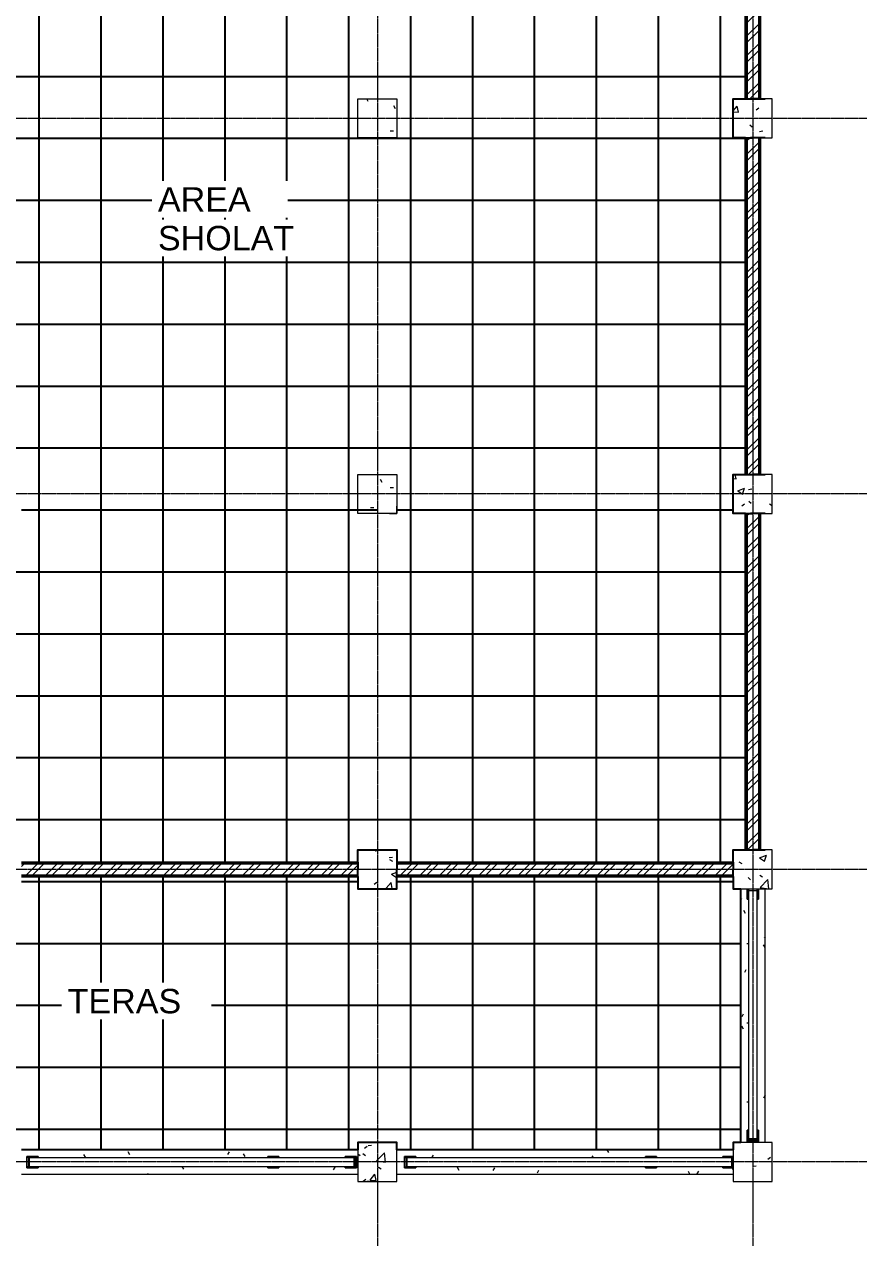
# Model space of a CAD drawing. Header units: millimetres. Extents: x 181904 to 315432, y 14752 to 46226.
# Drawn here: x 244642 to 253200, y 21203 to 33645 of the extents above; entities that cross this region are included whole.
import ezdxf

# ---------------------------------------------------------------- set-up
doc = ezdxf.new("R2010")
doc.units = ezdxf.units.MM
doc.linetypes.add('Grid Line', pattern=[21, 12, -3, 3, -3])
for name, color, linetype, lineweight in [('A-FLOR', 192, 'Continuous', 9), ('A-FLOR-HRAL', 11, 'Continuous', 9), ('A-WALL', 113, 'Continuous', 9), ('A-WALL-PATT', 111, 'Continuous', 25), ('G-ANNO-TEXT', 231, 'Continuous', 9), ('S-BEAM', 12, 'Continuous', 9), ('S-COLS', 52, 'Continuous', 9), ('S-GRID', 1, 'Continuous', 9)]:
    doc.layers.add(name, color=color, linetype=linetype, lineweight=lineweight)
doc.styles.add('Arial_1', font='arial.ttf', dxfattribs={"height": 250})
pattern_1 = [(0, (248800.77, 26252.3), (812.8, 203.2), [33.528, -576.072, 33.528, -576.072, -3251.2]), (0, (248800.77, 26252.3), (812.8, 203.2), [-1219.2, 33.528, -1185.672, 33.528, -576.072, -1422.4]), (0, (248800.77, 26252.3), (812.8, 203.2), [-3048, 33.528, -372.872, 33.528, -982.472]), (120, (249105.57, 26353.9), (-582.3764, 602.3054), [33.528, -576.072, 33.528, -576.072, -3251.2]), (120, (249105.57, 26353.9), (-582.3764, 602.3054), [-1219.2, 33.528, -1185.672, 33.528, -576.072, -1422.4]), (120, (249105.57, 26353.9), (-582.3764, 602.3054), [-3048, 33.528, -372.872, 33.528, -982.472]), (240, (249207.17, 26760.3), (-230.4236, -805.5054), [33.528, -576.072, 33.528, -576.072, -3251.2]), (240, (249207.17, 26760.3), (-230.4236, -805.5054), [-1219.2, 33.528, -1185.672, 33.528, -576.072, -1422.4]), (240, (249207.17, 26760.3), (-230.4236, -805.5054), [-3048, 33.528, -372.872, 33.528, -982.472])]
pattern_2 = [(50, (248800.8, 26252.3), (728.737, -63.756), [76.2, -838.2]), (355, (248800.8, 26252.3), (-140.97, 764.23), [60.96, -670.56]), (100.451, (248861.5, 26247), (587.77, 700.47), [64.76, -712.36]), (46.184, (248800.8, 26455.5), (1084.32, -168.17), [114.3, -1257.3]), (96.636, (248891.1, 26441.5), (949.61, 989.71), [97.14, -1068.54]), (351.184, (248800.8, 26455.5), (949.62, 989.7), [91.44, -1005.84]), (21, (248902.4, 26404.7), (606.46, -409.06), [76.2, -838.2]), (326, (248902.4, 26404.7), (247.21, 736.75), [60.96, -670.56]), (71.451, (248952.9, 26370.6), (853.67, 327.685), [64.76, -712.36]), (37.5, (248800.77, 26252.3), (12.355, 338.22), [33.528, -628.904, 33.528, -647.192, -673.1]), (37.5, (248800.77, 26252.3), (12.355, 338.22), [-1343.152, 33.528, -639.572]), (7.5, (248800.77, 26252.3), (267.279, 400.722), [33.528, -354.584, 33.528, -613.664, -256.54]), (7.5, (248800.77, 26252.3), (267.279, 400.722), [-1035.304, 33.528, -223.012]), (327.5, (248574.2, 26252.3), (542.363, -22.915), [33.528, -220.472, 33.528, -758.952, -1051.56]), (327.5, (248574.2, 26252.3), (542.363, -22.915), [-1046.48, 33.528, -1018.032]), (317.5, (248472.6, 26252.3), (592.517, 101.707), [33.528, -296.672, 33.528, -492.76, -746.76]), (317.5, (248472.6, 26252.3), (592.517, 101.707), [-856.49, 33.53, -713.23])]

# ---------------------------------------------------------------- blocks, each defined once
blk = doc.blocks.new('Railing - 2_5 in-353977-LANTAI 2')
at = {"layer": 'A-FLOR-HRAL'}
for p, q in [((-57.15, 57.15), (57.15, 57.15)), ((-57.15, 57.15), (-43.053, 43.053)), ((-57.15, -57.15), (-57.15, 57.15)), ((57.15, 57.15), (-57.15, 57.15)), ((-57.15, 57.15), (-57.15, -57.15)), ((43.053, 43.053), (-43.053, 43.053)), ((-43.053, 43.053), (-43.053, 31.75)), ((43.053, 43.053), (57.15, 57.15)), ((43.053, 31.75), (43.053, 43.053)), ((57.15, 57.15), (57.15, -57.15)), ((57.15, -57.15), (57.15, 57.15)), ((-57.15, -57.15), (-44.45, -44.45)), ((-44.45, -57.15), (-57.15, -57.15)), ((-57.15, -57.15), (-44.45, -57.15)), ((57.15, -57.15), (44.45, -44.45)), ((57.15, -57.15), (44.45, -57.15)), ((44.45, -57.15), (57.15, -57.15))]:
    blk.add_line(p, q, dxfattribs=at)
blk = doc.blocks.new('Railing - 2_5 in-V1-LANTAI 2')
at = {"layer": 'A-FLOR-HRAL'}
for p, q in [((-57.15, 57.15), (-44.45, 57.15)), ((-57.15, 57.15), (-44.45, 44.45)), ((-57.15, -57.15), (-57.15, 57.15)), ((-44.45, 57.15), (-57.15, 57.15)), ((-57.15, 57.15), (-57.15, -57.15)), ((44.45, 57.15), (57.15, 57.15)), ((44.45, 44.45), (57.15, 57.15)), ((57.15, 57.15), (44.45, 57.15)), ((57.15, 57.15), (57.15, -57.15)), ((57.15, -57.15), (57.15, 57.15)), ((-57.15, -57.15), (-43.053, -43.053)), ((57.15, -57.15), (-57.15, -57.15)), ((-57.15, -57.15), (57.15, -57.15)), ((-43.053, -31.75), (-43.053, -43.053)), ((-43.053, -43.053), (43.053, -43.053)), ((43.053, -43.053), (43.053, -31.75)), ((57.15, -57.15), (43.053, -43.053))]:
    blk.add_line(p, q, dxfattribs=at)
blk = doc.blocks.new('Railing - 2_5 in-V2-LANTAI 2')
at = {"layer": 'A-FLOR-HRAL'}
for p, q in [((-57.15, 57.15), (-44.45, 57.15)), ((-57.15, 57.15), (-44.45, 44.45)), ((-57.15, -57.15), (-57.15, 57.15)), ((-44.45, 57.15), (-57.15, 57.15)), ((-57.15, 57.15), (-57.15, -57.15)), ((44.45, 57.15), (57.15, 57.15)), ((44.45, 44.45), (57.15, 57.15)), ((57.15, 57.15), (44.45, 57.15)), ((57.15, 57.15), (57.15, -57.15)), ((57.15, -57.15), (57.15, 57.15)), ((-57.15, -57.15), (-44.45, -44.45)), ((-44.45, -57.15), (-57.15, -57.15)), ((-57.15, -57.15), (-44.45, -57.15)), ((57.15, -57.15), (44.45, -44.45)), ((57.15, -57.15), (44.45, -57.15)), ((44.45, -57.15), (57.15, -57.15))]:
    blk.add_line(p, q, dxfattribs=at)
blk = doc.blocks.new('Railing - Railing-358851-LANTAI 2')
at = {"rotation": 89.99999999999982}
for name, p in [('Railing - 2_5 in-353977-LANTAI 2', (-4074, -4274)), ('Railing - 2_5 in-V2-LANTAI 2', (-1604, -4274)), ('Railing - 2_5 in-V1-LANTAI 2', (-810, -4274))]:
    blk.add_blockref(name, p, dxfattribs=at)
blk = doc.blocks.new('Top Rail Type - Top Rail_Internal_-358989-LANTAI 2')
at = {"layer": 'A-FLOR-HRAL'}
for p, q in [((-4042, -4229), (-4106, -4229)), ((-4106, -4229), (-4106, -4232)), ((-842, -4229), (-4042, -4229)), ((-779, -4229), (-842, -4229)), ((-779, -4232), (-779, -4229)), ((-4106, -4316), (-4106, -4232)), ((-4106, -4316), (-4106, -4318)), ((-4106, -4318), (-4042, -4318)), ((-4042, -4318), (-842, -4318)), ((-842, -4318), (-779, -4318)), ((-779, -4232), (-779, -4316)), ((-779, -4318), (-779, -4316))]:
    blk.add_line(p, q, dxfattribs=at)
blk = doc.blocks.new('Railing - 2_5 in-V3-LANTAI 2')
at = {"layer": 'A-FLOR-HRAL'}
for p, q in [((-57, 57), (-44, 57)), ((-57, 57), (-45, 45)), ((-57, -51), (-57, 57)), ((-44, 57), (-57, 57)), ((-57, 57), (-57, -51)), ((44, 57), (57, 57)), ((57, 57), (44, 57)), ((45, 45), (57, 57)), ((57, 57), (57, -51)), ((57, -51), (57, 57)), ((-51, -51), (-43, -43)), ((-43, -32), (-43, -43)), ((-43, -43), (43, -43)), ((43, -43), (43, -32)), ((51, -51), (43, -43))]:
    blk.add_line(p, q, dxfattribs=at)
blk = doc.blocks.new('Railing - Railing-359004-LANTAI 2')
at = {"rotation": 89.99999999999982}
for name, p in [('Railing - 2_5 in-353977-LANTAI 2', (-201, -4275)), ('Railing - 2_5 in-V2-LANTAI 2', (2269, -4275)), ('Railing - 2_5 in-V3-LANTAI 2', (3062, -4275))]:
    blk.add_blockref(name, p, dxfattribs=at)
blk = doc.blocks.new('Top Rail Type - Top Rail_Internal_-359223-LANTAI 2')
at = {"layer": 'A-FLOR-HRAL'}
for p, q in [((-170, -4231), (-233, -4231)), ((-233, -4231), (-233, -4233)), ((-233, -4317), (-233, -4233)), ((-233, -4317), (-233, -4320)), ((-233, -4320), (-170, -4320)), ((3030, -4231), (-170, -4231)), ((-170, -4320), (3030, -4320)), ((3094, -4231), (3030, -4231)), ((3030, -4320), (3094, -4320)), ((3094, -4233), (3094, -4231)), ((3094, -4233), (3094, -4317)), ((3094, -4320), (3094, -4317))]:
    blk.add_line(p, q, dxfattribs=at)
blk = doc.blocks.new('Railing - 2_5 in-V4-LANTAI 2')
at = {"layer": 'A-FLOR-HRAL'}
for p, q in [((-57.15, -57.15), (-57.15, 48.25)), ((-57.15, 48.25), (-57.15, -57.15)), ((-48.25, 48.25), (-43.053, 43.053)), ((43.053, 43.053), (-43.053, 43.053)), ((-43.053, 43.053), (-43.053, 31.75)), ((43.053, 43.053), (48.25, 48.25)), ((43.053, 31.75), (43.053, 43.053)), ((57.15, 48.25), (57.15, -57.15)), ((57.15, -57.15), (57.15, 48.25)), ((-57.15, -57.15), (-44.45, -44.45)), ((-44.45, -57.15), (-57.15, -57.15)), ((-57.15, -57.15), (-44.45, -57.15)), ((57.15, -57.15), (44.45, -44.45)), ((57.15, -57.15), (44.45, -57.15)), ((44.45, -57.15), (57.15, -57.15))]:
    blk.add_line(p, q, dxfattribs=at)
blk = doc.blocks.new('Railing - Railing-359238-LANTAI 2')
for name, p in [('Railing - 2_5 in-V4-LANTAI 2', (3313, -1520)), ('Railing - 2_5 in-V1-LANTAI 2', (3313, -4004))]:
    blk.add_blockref(name, p)
blk = doc.blocks.new('Top Rail Type - Top Rail_Internal_-359426-LANTAI 2')
at = {"layer": 'A-FLOR-HRAL'}
for p, q in [((3268, -1489), (3268, -1552)), ((3271, -1489), (3268, -1489)), ((3271, -1489), (3355, -1489)), ((3357, -1489), (3355, -1489)), ((3357, -1552), (3357, -1489)), ((3268, -1552), (3268, -3972)), ((3357, -3972), (3357, -1552)), ((3268, -3972), (3268, -4036)), ((3357, -4036), (3357, -3972)), ((3268, -4036), (3271, -4036)), ((3355, -4036), (3271, -4036)), ((3355, -4036), (3357, -4036))]:
    blk.add_line(p, q, dxfattribs=at)

msp = doc.modelspace()

# ---------------------------------------------------------------- hatches: boundary and pattern name
at = {"true_color": 0x636466}
h = msp.add_hatch(dxfattribs=at)
h.set_pattern_fill('ANSI37', color=251, scale=200, angle=45)
h.set_pattern_definition([(90, (199075.2, 23585.5), (-635, 0), []), (180, (199075.2, 23585.5), (0, -635), [])])
h.paths.add_polyline_path([(244338.6, 42030.2), (244288.6, 42030.2), (244213.6, 42030.2), (244213.6, 42155.2), (240763.6, 42155.2), (240763.6, 42030.2), (240638.6, 42030.2), (240638.6, 39730.2), (240763.6, 39730.2), (240763.6, 39605.2), (244213.6, 39605.2), (244213.6, 39655.2), (244213.6, 39730.2), (244338.6, 39730.2)])
h.paths.add_polyline_path([(244413.6, 39330.2), (244213.6, 39330.2), (244213.6, 39455.2), (240763.6, 39455.2), (240763.6, 39330.2), (240638.6, 39330.2), (240638.6, 36730.2), (240763.6, 36730.2), (240763.6, 36330.2), (240623.6, 36330.2), (240623.6, 32880.2), (240763.6, 32880.2), (240763.6, 32480.2), (240638.6, 32480.2), (240638.6, 29030.2), (240763.6, 29030.2), (240763.6, 28905.2), (244213.6, 28905.2), (244213.6, 29030.2), (244413.6, 29030.2)])
h.paths.add_polyline_path([(248263.6, 39330.2), (248063.6, 39330.2), (248063.6, 39530.2), (244613.6, 39530.2), (244613.6, 39330.2), (244413.6, 39330.2), (244413.6, 29030.2), (244613.6, 29030.2), (244613.6, 28630.2), (244488.6, 28630.2), (244488.6, 25180.2), (244613.6, 25180.2), (244613.6, 25055.2), (248063.6, 25055.2), (248063.6, 25180.2), (248263.6, 25180.2)])
h.paths.add_polyline_path([(252038.6, 39330.2), (251913.6, 39330.2), (251913.6, 39455.2), (248463.6, 39455.2), (248463.6, 39330.2), (248263.6, 39330.2), (248263.6, 36730.2), (248463.6, 36730.2), (248463.6, 36530.2), (251913.6, 36530.2), (251913.6, 36730.2), (252038.6, 36730.2)])
h.paths.add_polyline_path([(252038.6, 36330.2), (251913.6, 36330.2), (251913.6, 36530.2), (248463.6, 36530.2), (248463.6, 36330.2), (248263.6, 36330.2), (248263.6, 32880.2), (248463.6, 32880.2), (248463.6, 32680.2), (251913.6, 32680.2), (251913.6, 32880.2), (252038.6, 32880.2)])
h.paths.add_polyline_path([(252038.6, 32480.2), (251913.6, 32480.2), (251913.6, 32680.2), (248463.6, 32680.2), (248463.6, 32480.2), (248263.6, 32480.2), (248263.6, 29030.2), (248463.6, 29030.2), (248463.6, 28830.2), (251913.6, 28830.2), (251913.6, 29030.2), (252038.6, 29030.2)])
h.paths.add_polyline_path([(252038.6, 28630.2), (251913.6, 28630.2), (251913.6, 28830.2), (248463.6, 28830.2), (248463.6, 28630.2), (248388.6, 28630.2), (248263.6, 28630.2), (248263.6, 25180.2), (248463.6, 25180.2), (248463.6, 25055.2), (251913.6, 25055.2), (251913.6, 25180.2), (252038.6, 25180.2)])
h.paths.add_polyline_path([(251988.6, 24780.2), (251913.6, 24780.2), (251913.6, 24905.2), (248463.6, 24905.2), (248463.6, 24780.2), (248263.6, 24780.2), (248263.6, 22180.2), (248463.6, 22180.2), (248463.6, 22105.2), (251913.6, 22105.2), (251913.6, 22180.2), (251988.6, 22180.2)])
h.paths.add_polyline_path([(248263.6, 24780.2), (248063.6, 24780.2), (248063.6, 24905.2), (244613.6, 24905.2), (244613.6, 24780.2), (244413.6, 24780.2), (244413.6, 22180.2), (244613.6, 22180.2), (244613.6, 22105.2), (248063.6, 22105.2), (248063.6, 22180.2), (248263.6, 22180.2)])
h.paths.add_polyline_path([(244413.6, 24780.2), (244213.6, 24780.2), (244213.6, 24980.2), (240763.6, 24980.2), (240763.6, 24780.2), (240620.7, 24780.2), (240620.7, 24654.8), (240608.1, 22305.6), (240620.7, 22305.6), (240620.7, 22180.2), (240763.6, 22180.2), (240763.6, 22105.2), (244213.6, 22105.2), (244213.6, 22180.2), (244413.6, 22180.2)])
h.paths.add_polyline_path([(241479.8, 40258.3), (243740.9, 40258.3), (243740.9, 41606.8), (241479.8, 41606.8)], flags=24)
h.paths.add_polyline_path([(245934.6, 31191.4), (247456.9, 31191.4), (247456.9, 31706.5), (245934.6, 31706.5)], flags=24)
h.paths.add_polyline_path([(245949.8, 31588.2), (247026.9, 31588.2), (247026.9, 32103.4), (245949.8, 32103.4)], flags=24)
h.paths.add_polyline_path([(245016, 23367.7), (246305.4, 23367.7), (246305.4, 23882.9), (245016, 23882.9)], flags=24)
at = {"layer": 'A-WALL-PATT', "lineweight": 9}
h = msp.add_hatch(dxfattribs=at)
h.set_pattern_fill('ANSI32', color=256, scale=15, style=0)
h.set_pattern_definition([(45, (199075.21, 23585.5), (-101.02788, 101.02788), []), (45, (199142.56, 23585.5), (-101.02788, 101.02788), [])])
h.paths.add_polyline_path([(244413.6, 42030.2), (244353.6, 42030.2), (244353.6, 39730.2), (244413.6, 39730.2)])
h.paths.add_polyline_path([(244213.6, 39590.2), (240763.6, 39590.2), (240763.6, 39530.2), (244213.6, 39530.2)])
h.paths.add_polyline_path([(244213.6, 39530.2), (240763.6, 39530.2), (240763.6, 39470.2), (244213.6, 39470.2)])
h.paths.add_polyline_path([(240623.6, 42030.2), (240563.6, 42030.2), (240563.6, 39730.2), (240623.6, 39730.2)])
h.paths.add_polyline_path([(240563.6, 42030.2), (240503.6, 42030.2), (240503.6, 39730.2), (240563.6, 39730.2)])
h.paths.add_polyline_path([(240623.6, 39330.2), (240563.6, 39330.2), (240563.6, 36730.2), (240623.6, 36730.2)])
h.paths.add_polyline_path([(240563.6, 39330.2), (240503.6, 39330.2), (240503.6, 36730.2), (240563.6, 36730.2)])
h.paths.add_polyline_path([(244213.6, 42230.2), (240763.6, 42230.2), (240763.6, 42170.2), (244213.6, 42170.2)])
h.paths.add_polyline_path([(244213.6, 42290.2), (240763.6, 42290.2), (240763.6, 42230.2), (244213.6, 42230.2)])
h.paths.add_polyline_path([(248063.6, 42230.2), (244613.6, 42230.2), (244613.6, 42170.2), (248063.6, 42170.2)])
h.paths.add_polyline_path([(248063.6, 42290.2), (244613.6, 42290.2), (244613.6, 42230.2), (248063.6, 42230.2)])
h.paths.add_polyline_path([(248323.6, 42030.2), (248263.6, 42030.2), (248263.6, 39730.2), (248323.6, 39730.2)])
h.paths.add_polyline_path([(248263.6, 42030.2), (248203.6, 42030.2), (248203.6, 39730.2), (248263.6, 39730.2)])
h.paths.add_polyline_path([(251913.6, 39590.2), (248463.6, 39590.2), (248463.6, 39530.2), (251913.6, 39530.2)])
h.paths.add_polyline_path([(251913.6, 39530.2), (248463.6, 39530.2), (248463.6, 39470.2), (251913.6, 39470.2)])
h.paths.add_polyline_path([(252173.6, 39330.2), (252113.6, 39330.2), (252113.6, 36730.2), (252173.6, 36730.2)])
h.paths.add_polyline_path([(252113.6, 39330.2), (252053.6, 39330.2), (252053.6, 36730.2), (252113.6, 36730.2)])
h.paths.add_polyline_path([(252173.6, 36330.2), (252113.6, 36330.2), (252113.6, 32880.2), (252173.6, 32880.2)])
h.paths.add_polyline_path([(252113.6, 36330.2), (252053.6, 36330.2), (252053.6, 32880.2), (252113.6, 32880.2)])
h.paths.add_polyline_path([(252173.6, 32480.2), (252113.6, 32480.2), (252113.6, 29030.2), (252173.6, 29030.2)])
h.paths.add_polyline_path([(252113.6, 32480.2), (252053.6, 32480.2), (252053.6, 29030.2), (252113.6, 29030.2)])
h.paths.add_polyline_path([(252173.6, 28630.2), (252113.6, 28630.2), (252113.6, 25180.2), (252173.6, 25180.2)])
h.paths.add_polyline_path([(252113.6, 28630.2), (252053.6, 28630.2), (252053.6, 25180.2), (252113.6, 25180.2)])
h.paths.add_polyline_path([(251913.6, 25040.2), (248463.6, 25040.2), (248463.6, 24980.2), (251913.6, 24980.2)])
h.paths.add_polyline_path([(251913.6, 24980.2), (248463.6, 24980.2), (248463.6, 24920.2), (251913.6, 24920.2)])
h.paths.add_polyline_path([(248063.6, 25040.2), (244613.6, 25040.2), (244613.6, 24980.2), (248063.6, 24980.2)])
h.paths.add_polyline_path([(248063.6, 24980.2), (244613.6, 24980.2), (244613.6, 24920.2), (248063.6, 24920.2)])
h.paths.add_polyline_path([(244473.6, 28630.2), (244413.6, 28630.2), (244413.6, 25180.2), (244473.6, 25180.2)])
h.paths.add_polyline_path([(244413.6, 28630.2), (244353.6, 28630.2), (244353.6, 25180.2), (244413.6, 25180.2)])
h.paths.add_polyline_path([(244213.6, 28830.2), (240763.6, 28830.2), (240763.6, 28770.2), (244213.6, 28770.2)])
h.paths.add_polyline_path([(244213.6, 28890.2), (240763.6, 28890.2), (240763.6, 28830.2), (244213.6, 28830.2)])
h.paths.add_polyline_path([(240623.6, 28630.2), (240563.6, 28630.2), (240563.6, 25180.2), (240623.6, 25180.2)])
h.paths.add_polyline_path([(240563.6, 28630.2), (240503.6, 28630.2), (240503.6, 25180.2), (240563.6, 25180.2)])
h.paths.add_polyline_path([(240623.6, 32480.2), (240563.6, 32480.2), (240563.6, 29030.2), (240623.6, 29030.2)])
h.paths.add_polyline_path([(240563.6, 32480.2), (240503.6, 32480.2), (240503.6, 29030.2), (240563.6, 29030.2)])
h.paths.add_polyline_path([(240623.6, 36330.2), (240563.6, 36330.2), (240563.6, 32880.2), (240623.6, 32880.2)])
h.paths.add_polyline_path([(240563.6, 36330.2), (240503.6, 36330.2), (240503.6, 32880.2), (240563.6, 32880.2)])
h = msp.add_hatch(dxfattribs=at)
h.set_pattern_fill('FP_1', color=256, style=0, pattern_type=2)
h.set_pattern_definition(pattern_1)
h.paths.add_polyline_path([(252103.6, 29030.2), (252103.6, 32480.2), (252088.6, 32480.2), (252088.6, 29030.2)])
at = {"layer": 'S-BEAM'}
h = msp.add_hatch(dxfattribs=at)
h.set_pattern_fill('FP_1', color=256, style=0, pattern_type=2)
h.set_pattern_definition(pattern_1)
h.paths.add_polyline_path([(252070.5, 22180.2), (252238.6, 22180.2), (252238.6, 24780.2), (252170.7, 24780.2), (252170.7, 24674.8), (252158, 24674.8), (252158, 22305.6), (252170.7, 22305.6), (252170.7, 22191.3), (252056.4, 22191.3), (252056.4, 22305.6), (252069.1, 22305.6), (252069.1, 24674.8), (252056.4, 24674.8), (252056.4, 24780.2), (251988.6, 24780.2), (251988.6, 22180.2), (252069.1, 22180.2)])
h = msp.add_hatch(dxfattribs=at)
h.set_pattern_fill('FP_1', color=256, style=0, pattern_type=2)
h.set_pattern_definition(pattern_1)
h.paths.add_polyline_path([(247695.9, 21855.2), (248063.6, 21855.2), (248063.6, 22105.2), (244613.6, 22105.2), (244613.6, 21855.2), (247421.2, 21855.2)])
h.paths.add_polyline_path([(247947.3, 21921.5), (247933.2, 21921.5), (247933.2, 21934.2), (247254.2, 21934.2), (247254.2, 21921.5), (247139.9, 21921.5), (247139.9, 21934.2), (244784, 21934.2), (244784, 21921.5), (244669.7, 21921.5), (244669.7, 22035.8), (244784, 22035.8), (244784, 22023.1), (247139.9, 22023.1), (247139.9, 22035.8), (247254.2, 22035.8), (247254.2, 22023.1), (247933.2, 22023.1), (247933.2, 22035.8), (248047.5, 22035.8), (248047.5, 21921.5), (247958.6, 21921.5)])
h = msp.add_hatch(dxfattribs=at)
h.set_pattern_fill('FP_1', color=256, style=0, pattern_type=2)
h.set_pattern_definition(pattern_1)
h.paths.add_polyline_path([(251268, 21855.2), (251913.6, 21855.2), (251913.6, 21919.9), (251805.8, 21919.9), (251805.8, 21932.6), (251126.7, 21932.6), (251126.7, 21919.9), (251012.4, 21919.9), (251012.4, 21932.6), (248656.6, 21932.6), (248656.6, 21919.9), (248542.3, 21919.9), (248542.3, 22034.2), (248656.6, 22034.2), (248657.7, 22021.5), (251012.4, 22021.5), (251012.4, 22034.2), (251126.7, 22034.2), (251126.7, 22021.5), (251805.8, 22021.5), (251805.8, 22034.2), (251913.6, 22034.2), (251913.6, 22105.2), (248463.6, 22105.2), (248463.6, 21855.2), (251126.7, 21855.2)])
at = {"layer": 'S-COLS'}
h = msp.add_hatch(dxfattribs=at)
h.set_pattern_fill('FP_1', color=256, style=0, pattern_type=2)
h.set_pattern_definition(pattern_1)
h.paths.add_polyline_path([(248063.6, 32480.2), (248463.6, 32480.2), (248463.6, 32880.2), (248063.6, 32880.2)])
h = msp.add_hatch(dxfattribs=at)
h.set_pattern_fill('FP_2', color=256, style=0, pattern_type=2)
h.set_pattern_definition(pattern_2)
h.paths.add_polyline_path([(252313.6, 32480.2), (252313.6, 32880.2), (251913.6, 32880.2), (251913.6, 32480.2)])
h = msp.add_hatch(dxfattribs=at)
h.set_pattern_fill('FP_1', color=256, style=0, pattern_type=2)
h.set_pattern_definition(pattern_1)
h.paths.add_polyline_path([(248063.6, 28630.2), (248463.6, 28630.2), (248463.6, 29030.2), (248063.6, 29030.2)])
h = msp.add_hatch(dxfattribs=at)
h.set_pattern_fill('FP_2', color=256, style=0, pattern_type=2)
h.set_pattern_definition(pattern_2)
h.paths.add_polyline_path([(252313.6, 28630.2), (252313.6, 29030.2), (251913.6, 29030.2), (251913.6, 28630.2)])
h = msp.add_hatch(dxfattribs=at)
h.set_pattern_fill('FP_2', color=256, style=0, pattern_type=2)
h.set_pattern_definition(pattern_2)
h.paths.add_polyline_path([(248463.6, 24780.2), (248463.6, 25180.2), (248063.6, 25180.2), (248063.6, 24780.2)])
h = msp.add_hatch(dxfattribs=at)
h.set_pattern_fill('FP_2', color=256, style=0, pattern_type=2)
h.set_pattern_definition(pattern_2)
h.paths.add_polyline_path([(251913.6, 24780.2), (252313.6, 24780.2), (252313.6, 25180.2), (251913.6, 25180.2), (251913.6, 24910.6)])
h = msp.add_hatch(dxfattribs=at)
h.set_pattern_fill('FP_2', color=256, style=0, pattern_type=2)
h.set_pattern_definition(pattern_2)
h.paths.add_polyline_path([(248463.6, 21780.2), (248463.6, 22180.2), (248063.6, 22180.2), (248063.6, 21780.2), (248245.5, 21780.2)])
h = msp.add_hatch(dxfattribs=at)
h.set_pattern_fill('FP_2', color=256, style=0, pattern_type=2)
h.set_pattern_definition(pattern_2)
h.paths.add_polyline_path([(252092.4, 21780.2), (252313.6, 21780.2), (252313.6, 22180.2), (251913.6, 22180.2), (251913.6, 21780.2)])

# ---------------------------------------------------------------- linework, layer by layer
at = {"layer": 'A-FLOR'}
for p, q in [((248063.6, 32480.2), (248063.6, 32880.2)), ((248063.6, 32880.2), (248463.6, 32880.2)), ((248463.6, 32880.2), (248463.6, 32480.2)), ((248463.6, 32480.2), (248063.6, 32480.2)), ((248388.6, 28630.2), (248463.6, 28630.2)), ((248463.6, 28630.2), (248463.6, 28705.2)), ((251988.6, 22180.2), (251988.6, 24780.2)), ((244613.6, 22105.2), (248063.6, 22105.2)), ((248463.6, 22105.2), (251913.6, 22105.2))]:
    msp.add_line(p, q, dxfattribs=at)
at = {"layer": 'A-WALL', "lineweight": 25}
for p, q in [((252038.6, 36330.2), (252038.6, 32880.2)), ((252053.6, 36330.2), (252053.6, 32880.2)), ((252173.6, 36330.2), (252173.6, 32880.2)), ((252188.6, 36330.2), (252188.6, 32880.2)), ((252038.6, 32880.2), (252113.6, 32880.2)), ((252088.6, 32880.2), (252238.6, 32880.2)), ((252188.6, 32880.2), (252113.6, 32880.2)), ((252038.6, 32480.2), (252113.6, 32480.2)), ((252038.6, 32480.2), (252038.6, 29030.2)), ((252053.6, 32480.2), (252053.6, 29030.2)), ((252238.6, 32480.2), (252088.6, 32480.2)), ((252188.6, 32480.2), (252113.6, 32480.2)), ((252173.6, 32480.2), (252173.6, 29030.2)), ((252188.6, 32480.2), (252188.6, 29030.2)), ((252038.6, 29030.2), (252113.6, 29030.2)), ((252088.6, 29030.2), (252238.6, 29030.2)), ((252188.6, 29030.2), (252113.6, 29030.2)), ((252038.6, 28630.2), (252113.6, 28630.2)), ((252038.6, 28630.2), (252038.6, 25180.2)), ((252053.6, 28630.2), (252053.6, 25180.2)), ((252238.6, 28630.2), (252088.6, 28630.2)), ((252188.6, 28630.2), (252113.6, 28630.2)), ((252173.6, 28630.2), (252173.6, 25180.2)), ((252188.6, 28630.2), (252188.6, 25180.2)), ((248063.6, 25030.2), (248063.6, 25180.2)), ((248463.6, 25180.2), (248463.6, 25030.2)), ((251913.6, 25030.2), (251913.6, 25180.2)), ((252038.6, 25180.2), (252113.6, 25180.2)), ((252088.6, 25180.2), (252238.6, 25180.2)), ((252188.6, 25180.2), (252113.6, 25180.2)), ((244613.6, 25055.2), (248063.6, 25055.2)), ((244613.6, 25040.2), (248063.6, 25040.2)), ((248063.6, 25055.2), (248063.6, 24980.2)), ((248463.6, 25055.2), (248463.6, 24980.2)), ((248463.6, 25055.2), (251913.6, 25055.2)), ((248463.6, 25040.2), (251913.6, 25040.2)), ((251913.6, 25055.2), (251913.6, 24980.2)), ((244613.6, 24920.2), (248063.6, 24920.2)), ((244613.6, 24905.2), (248063.6, 24905.2)), ((248063.6, 24905.2), (248063.6, 24980.2)), ((248463.6, 24905.2), (248463.6, 24980.2)), ((248463.6, 24920.2), (251913.6, 24920.2)), ((248463.6, 24905.2), (251913.6, 24905.2)), ((251913.6, 24905.2), (251913.6, 24980.2))]:
    msp.add_line(p, q, dxfattribs=at)
at = {"layer": 'S-BEAM'}
for p, q in [((252238.6, 22180.2), (252238.6, 24780.2)), ((244613.6, 21855.2), (248063.6, 21855.2)), ((248463.6, 21855.2), (251913.6, 21855.2))]:
    msp.add_line(p, q, dxfattribs=at)
at = {"layer": 'S-COLS'}
for p, q in [((248063.6, 32880.2), (248463.6, 32880.2)), ((248063.6, 32480.2), (248063.6, 32880.2)), ((248463.6, 32880.2), (248463.6, 32480.2)), ((252313.6, 32880.2), (251913.6, 32880.2)), ((251913.6, 32880.2), (251913.6, 32480.2)), ((252313.6, 32480.2), (252313.6, 32880.2)), ((248463.6, 32480.2), (248063.6, 32480.2)), ((251913.6, 32480.2), (252313.6, 32480.2)), ((248063.6, 29030.2), (248463.6, 29030.2)), ((248063.6, 28630.2), (248063.6, 29030.2)), ((248463.6, 29030.2), (248463.6, 28630.2)), ((252313.6, 29030.2), (251913.6, 29030.2)), ((251913.6, 29030.2), (251913.6, 28630.2)), ((252313.6, 28630.2), (252313.6, 29030.2)), ((248463.6, 28630.2), (248063.6, 28630.2)), ((251913.6, 28630.2), (252313.6, 28630.2)), ((248463.6, 25180.2), (248063.6, 25180.2)), ((248063.6, 25180.2), (248063.6, 24780.2)), ((248463.6, 24780.2), (248463.6, 25180.2)), ((252313.6, 25180.2), (251913.6, 25180.2)), ((251913.6, 25180.2), (251913.6, 24780.2)), ((252313.6, 24780.2), (252313.6, 25180.2)), ((248063.6, 24780.2), (248463.6, 24780.2)), ((251913.6, 24780.2), (252313.6, 24780.2)), ((248463.6, 22180.2), (248063.6, 22180.2)), ((248063.6, 22180.2), (248063.6, 21780.2)), ((248463.6, 21780.2), (248463.6, 22180.2)), ((252313.6, 22180.2), (251913.6, 22180.2)), ((251913.6, 22180.2), (251913.6, 21780.2)), ((252313.6, 21780.2), (252313.6, 22180.2)), ((248063.6, 21780.2), (248463.6, 21780.2)), ((251913.6, 21780.2), (252313.6, 21780.2))]:
    msp.add_line(p, q, dxfattribs=at)
at = {"layer": 'S-GRID', "linetype": 'Grid Line'}
for p, q in [((248263.6, 43062.1), (248263.6, 19183.1)), ((252113.6, 43062.1), (252113.6, 19183.1)), ((256178.3, 32680.2), (236671.4, 32680.2)), ((256178.3, 28830.2), (236671.4, 28830.2)), ((256178.3, 24980.2), (236671.4, 24980.2)), ((256178.3, 21980.2), (236671.4, 21980.2))]:
    msp.add_line(p, q, dxfattribs=at)

# ---------------------------------------------------------------- block references
at = {"layer": 'A-FLOR-HRAL'}
for name in ['Railing - Railing-359238-LANTAI 2', 'Top Rail Type - Top Rail_Internal_-359426-LANTAI 2', 'Railing - Railing-358851-LANTAI 2', 'Top Rail Type - Top Rail_Internal_-358989-LANTAI 2', 'Railing - Railing-359004-LANTAI 2', 'Top Rail Type - Top Rail_Internal_-359223-LANTAI 2']:
    msp.add_blockref(name, (248800.8, 26252.3), dxfattribs=at)

# ---------------------------------------------------------------- next in the draw order: texts
at = {"layer": 'G-ANNO-TEXT', "color": 7, "char_height": 250, "attachment_point": 1, "style": 'Arial_1', "bg_fill": 3, "box_fill_scale": 1.25, "bg_fill_color": 256, "bg_fill_true_color": 13158600, "bg_fill_transparency": 0}
for s, insert, width in [('AREA ', (246012.8, 31974.7), 1266.666), ('TERAS', (245086.7, 23754.2), 1410.97)]:
    msp.add_mtext(s, dxfattribs=dict(at, insert=insert, width=width))

# ---------------------------------------------------------------- next in the draw order: linework, layer by layer
msp.add_lwpolyline([(244613.6, 24905.2), (248063.6, 24905.2), (248063.6, 24780.2), (248463.6, 24780.2), (248463.6, 24905.2), (251913.6, 24905.2), (251913.6, 24780.2), (251988.6, 24780.2), (251988.6, 22180.2), (251913.6, 22180.2), (251913.6, 22105.2), (248463.6, 22105.2), (248463.6, 22180.2), (248063.6, 22180.2), (248063.6, 22105.2), (244613.6, 22105.2)])

# ---------------------------------------------------------------- next in the draw order: texts
at = {"layer": 'G-ANNO-TEXT', "color": 7, "insert": (246012.8, 31577.9), "char_height": 250, "width": 1691.561, "attachment_point": 1, "style": 'Arial_1', "bg_fill": 3, "box_fill_scale": 1.25, "bg_fill_color": 256, "bg_fill_true_color": 13158600, "bg_fill_transparency": 0}
msp.add_mtext('SHOLAT', dxfattribs=at)

# ---------------------------------------------------------------- next in the draw order: linework, layer by layer
msp.add_lwpolyline([(244613.6, 25055.2), (248063.6, 25055.2), (248063.6, 25180.2), (248463.6, 25180.2), (248463.6, 25055.2), (251913.6, 25055.2), (251913.6, 25180.2), (252038.6, 25180.2), (252038.6, 28630.2), (251913.6, 28630.2), (251913.6, 29030.2), (252038.6, 29030.2), (252038.6, 32480.2), (251913.6, 32480.2), (251913.6, 32880.2), (252038.6, 32880.2), (252038.6, 36330.2)])

doc.saveas('drawing.dxf')
